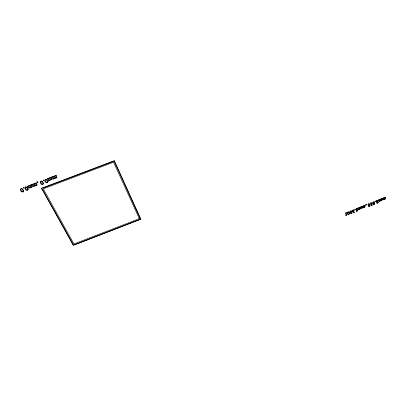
<?xml version="1.0" encoding="UTF-8"?>
<svg xmlns="http://www.w3.org/2000/svg" width="406" height="406" viewBox="0 0 406 406"><rect width="100%" height="100%" fill="white"/><g stroke="black" fill="none" stroke-linecap="round" stroke-linejoin="round"><path stroke-width="0.61" d="M72.811 244.407L73.08 244.305L42.325 189.186L42.031 189.297M140.415 218.255L140.146 218.362L114.482 161.832L114.771 161.72M73.181 245.072L73.567 245.178M140.725 218.935L140.557 219.26M41.62 188.567L41.777 188.206M114.431 160.969L114.025 160.827M42.696 187.861L42.833 188.105L113.238 161.421L113.127 161.167M74.42 244.848L139.72 219.58M354.484 212.282L353.098 212.455L352.235 211.526L352.413 210.531L353.103 209.912L353.87 209.922L354.255 210.46L354.118 211.176L352.88 211.709L353.545 212.287L354.484 212.282M36.931 181.746L37.738 182.223L37.291 182.522L37.489 182.913L38.083 182.654L37.565 181.878L36.931 181.746M361.01 208.1L360.701 208.694L360.147 208.654L360 207.38C361.071 206.72 358.356 207.765 359.498 207.583L359.731 208.872L359.442 209.191L358.879 209.161L358.716 207.857C359.757 207.263 357.148 208.278 358.168 208.065C358.371 208.912 358.163 210.45 358.884 209.303L359.675 209.323L360.122 208.78L360.934 208.826L361.386 208.369L361.284 206.847C362.309 206.248 359.68 207.263 360.767 207.06L361.01 208.1M346.12 215.043L345.663 215.393L346.617 215.408L346.232 212.79C347.597 212.089 344.192 213.399 345.648 213.043L346.12 215.043M364.715 206.634L364.4 207.227L363.852 207.187L363.71 205.913C364.781 205.253 362.066 206.294 363.203 206.116L363.431 207.405L363.142 207.725L362.578 207.694L362.426 206.39C363.466 205.796 360.858 206.811 361.878 206.598C361.954 207.436 361.969 208.994 362.583 207.836L363.375 207.857L365.085 206.908L364.989 205.38C366.019 204.781 363.385 205.796 364.471 205.593L364.715 206.634M381.828 199.788L381.366 200.737L379.331 201.209C378.565 202.35 378.869 200.813 378.656 199.96C377.646 200.168 380.244 199.163 379.204 199.752L379.331 201.066L379.884 201.097L380.178 200.777L379.975 199.478C378.854 199.656 381.554 198.62 380.483 199.275L380.595 200.559L381.138 200.6L381.452 200.305L381.244 198.96C380.168 199.158 382.787 198.148 381.757 198.747L381.828 199.788M385.512 198.331L385.045 199.28L383.015 199.752C382.244 200.894 382.559 199.351 382.35 198.498C381.341 198.707 383.934 197.702 382.894 198.29L383.015 199.605L383.568 199.64L383.863 199.321L383.665 198.016C382.543 198.194 385.243 197.164 384.167 197.818L384.279 199.102L384.822 199.143L385.132 198.849L384.934 197.499C383.858 197.697 386.471 196.687 385.446 197.286L385.512 198.331M351.418 211.419L350.911 212.48L350.398 212.49L350.312 211.475L350.769 210.968L351.418 211.419M353.804 210.475L353.296 211.536L352.784 211.541L352.697 210.531L353.154 210.019L353.804 210.475M30.805 187.212L30.409 187.876L29.252 187.841C28.948 189.323 28.055 187.212 27.638 186.288C26.253 186.562 29.552 185.303 28.339 186.034L29.176 187.663L30.003 187.709L30.277 187.318L29.339 185.704C27.77 185.958 31.186 184.634 29.978 185.461L30.78 187.049L31.602 187.11L31.912 186.745L30.937 185.075C29.45 185.344 32.764 184.065 31.587 184.816L32.444 186.719L31.998 187.278L30.805 187.212M35.479 185.44L35.083 186.105L33.926 186.07C33.617 187.552 32.739 185.44 32.328 184.517C30.947 184.786 34.241 183.527 33.028 184.263L33.855 185.892L34.683 185.943L34.957 185.547L34.023 183.933C32.46 184.182 35.87 182.862 34.662 183.69L35.459 185.283L36.271 185.339L36.586 184.979L35.621 183.304C34.14 183.568 37.448 182.299 36.271 183.045L37.119 184.948L36.667 185.506L35.479 185.44M50.643 179.706L50.237 180.371L49.09 180.335C49.989 181.025 47.492 180.893 48.573 180.548L47.527 178.767C46.157 179.036 49.441 177.782 48.228 178.513L49.024 180.152L49.842 180.203L50.121 179.807L49.217 178.188C47.664 178.432 51.065 177.117 49.852 177.945L50.618 179.543L51.43 179.604L51.745 179.244L50.811 177.559C49.339 177.823 52.638 176.554 51.46 177.3L52.267 179.213L51.816 179.777L50.643 179.706M55.297 177.945L54.891 178.61L53.749 178.574C54.637 179.264 52.151 179.127 53.227 178.782L52.196 177.001C50.826 177.27 54.105 176.021 52.892 176.752L53.678 178.391L54.495 178.442L54.774 178.046L53.881 176.422C52.333 176.666 55.734 175.356 54.521 176.179L55.277 177.782L56.079 177.843L56.393 177.483L55.475 175.793C54.003 176.057 57.302 174.793 56.119 175.539L56.921 177.452L56.464 178.016L55.297 177.945M369.825 204.38L369.597 205.197L368.607 205.959L368.861 206.223C370.165 205.284 370.566 206.537 368.881 206.552L368.212 205.796L369.455 204.34L368.678 203.908L367.816 204.365L368.374 203.873L369.343 203.797L369.825 204.38M372.2 203.442L371.967 204.259L370.982 205.02L371.231 205.284C372.53 204.35 372.952 205.588 371.251 205.614L370.587 204.857L371.83 203.401L371.059 202.97L370.191 203.426L370.749 202.929L371.723 202.858L372.2 203.442M349.541 212.815L349.464 213.779L348.724 214.581L347.749 214.434L347.374 213.652L347.5 212.511L348.191 211.861L349.256 212.135L349.541 212.815M350.028 211.48L349.85 212.47L350.718 213.394C353.829 212.937 350.901 213.835 350.495 212.653L351.733 212.115L351.87 211.404L351.479 210.866L350.713 210.856L350.028 211.48M356.265 208.948L356.179 209.44L356.666 209.892L357.275 208.851L356.656 208.623L356.265 208.948M357.661 208.826L357.072 209.978L357.833 210.374L357.681 210.856L356.427 211.343L356.092 211.008L356.554 210.029L355.808 209.537L355.996 208.958L357.326 208.451L357.661 208.826M373.2 202.249L373.104 202.746L373.576 203.198L374.2 202.152L373.591 201.924L373.2 202.249M376.763 200.838L376.661 201.335L377.133 201.792L377.763 200.747L377.154 200.513L376.763 200.838M374.581 202.127L373.977 203.289L374.718 203.69L374.56 204.172L373.307 204.66L372.987 204.32L373.459 203.335L372.733 202.838L372.931 202.259L374.256 201.752L374.581 202.127M378.138 200.721L377.534 201.878L378.275 202.279L378.113 202.767L376.859 203.249L376.545 202.909L377.017 201.924L376.296 201.427L376.494 200.848L377.819 200.341L378.138 200.721M357.498 210.516L357.026 211.181L356.468 210.988L356.95 210.11L357.498 210.516M366.42 204.736L365.872 205.263L366.217 204.705L365.786 204.33L366.42 204.736M374.388 203.832L373.911 204.497L373.358 204.299L373.85 203.421L374.388 203.832M377.94 202.421L377.458 203.091L376.91 202.893L377.407 202.015L377.94 202.421M354.844 209.293C354.849 210.222 355.773 208.704 354.844 209.293M375.352 201.178C375.332 202.112 376.281 200.594 375.352 201.178M23.223 190.942L22.924 191.86L21.843 191.439L20.772 189.602L21.117 188.709L21.939 188.881L23.223 190.942M27.735 189.237L27.435 190.15L26.36 189.734L25.294 187.887L25.644 186.999L26.466 187.166L27.735 189.237M43.077 183.426L42.762 184.349L41.706 183.923L40.676 182.071L41.036 181.177L41.848 181.35L43.077 183.426M47.568 181.726L47.253 182.649L46.198 182.223L45.183 180.365L45.543 179.472L46.35 179.645L47.568 181.726M349.135 213.739L348.693 214.48L348.049 214.15L347.775 212.683L348.241 211.962L348.769 212.089L349.135 213.739M23.721 191.003L23.015 191.982L21.543 191.789L20.645 190.805L20.3 189.384L21 188.587L22.665 188.947L23.721 191.003M28.232 189.292L27.522 190.277L26.06 190.079L25.162 189.094L24.827 187.673L25.527 186.872L27.187 187.237L28.232 189.292M43.569 183.487L42.853 184.476L41.402 184.273L40.529 183.284L40.219 181.852L40.925 181.051L42.564 181.421L43.569 183.487M48.06 181.786L47.34 182.776L45.893 182.573L45.03 181.578L44.726 180.147L45.431 179.345L47.066 179.716L48.06 181.786M23.589 187.592L23.411 187.998L23.908 188.151L24.081 187.745L23.589 187.592M43.498 180.061L43.32 180.472L43.807 180.624L43.985 180.218L43.498 180.061M139.309 218.682L73.933 243.976L43.239 188.841L113.584 162.172L139.309 218.682M140.826 219.154L73.298 245.285L41.483 188.318L114.314 160.715L140.826 219.154"/></g></svg>
